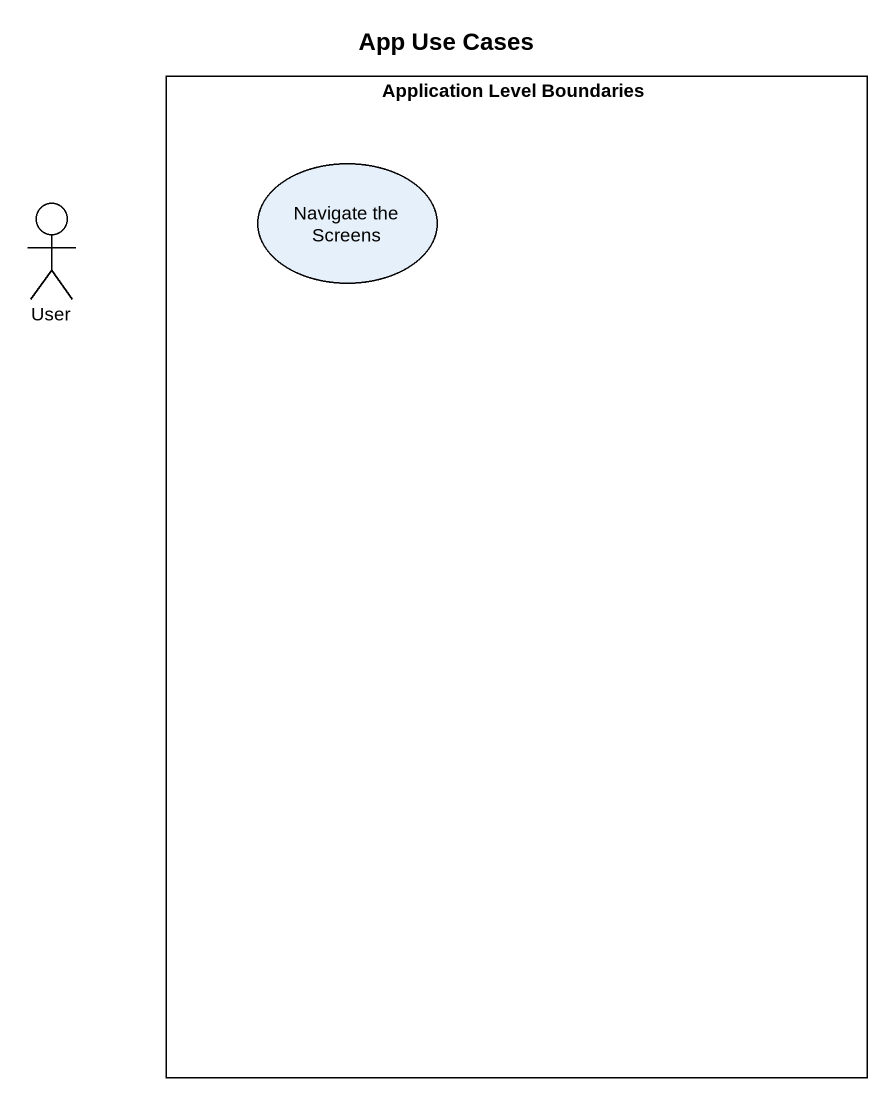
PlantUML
@startuml
title App Use Cases
rectangle "Application Level Boundaries" as Application_Level_Boundaries {
  usecase "Navigate the Screens" as Navigate_the_Screens
}
actor User
@enduml
